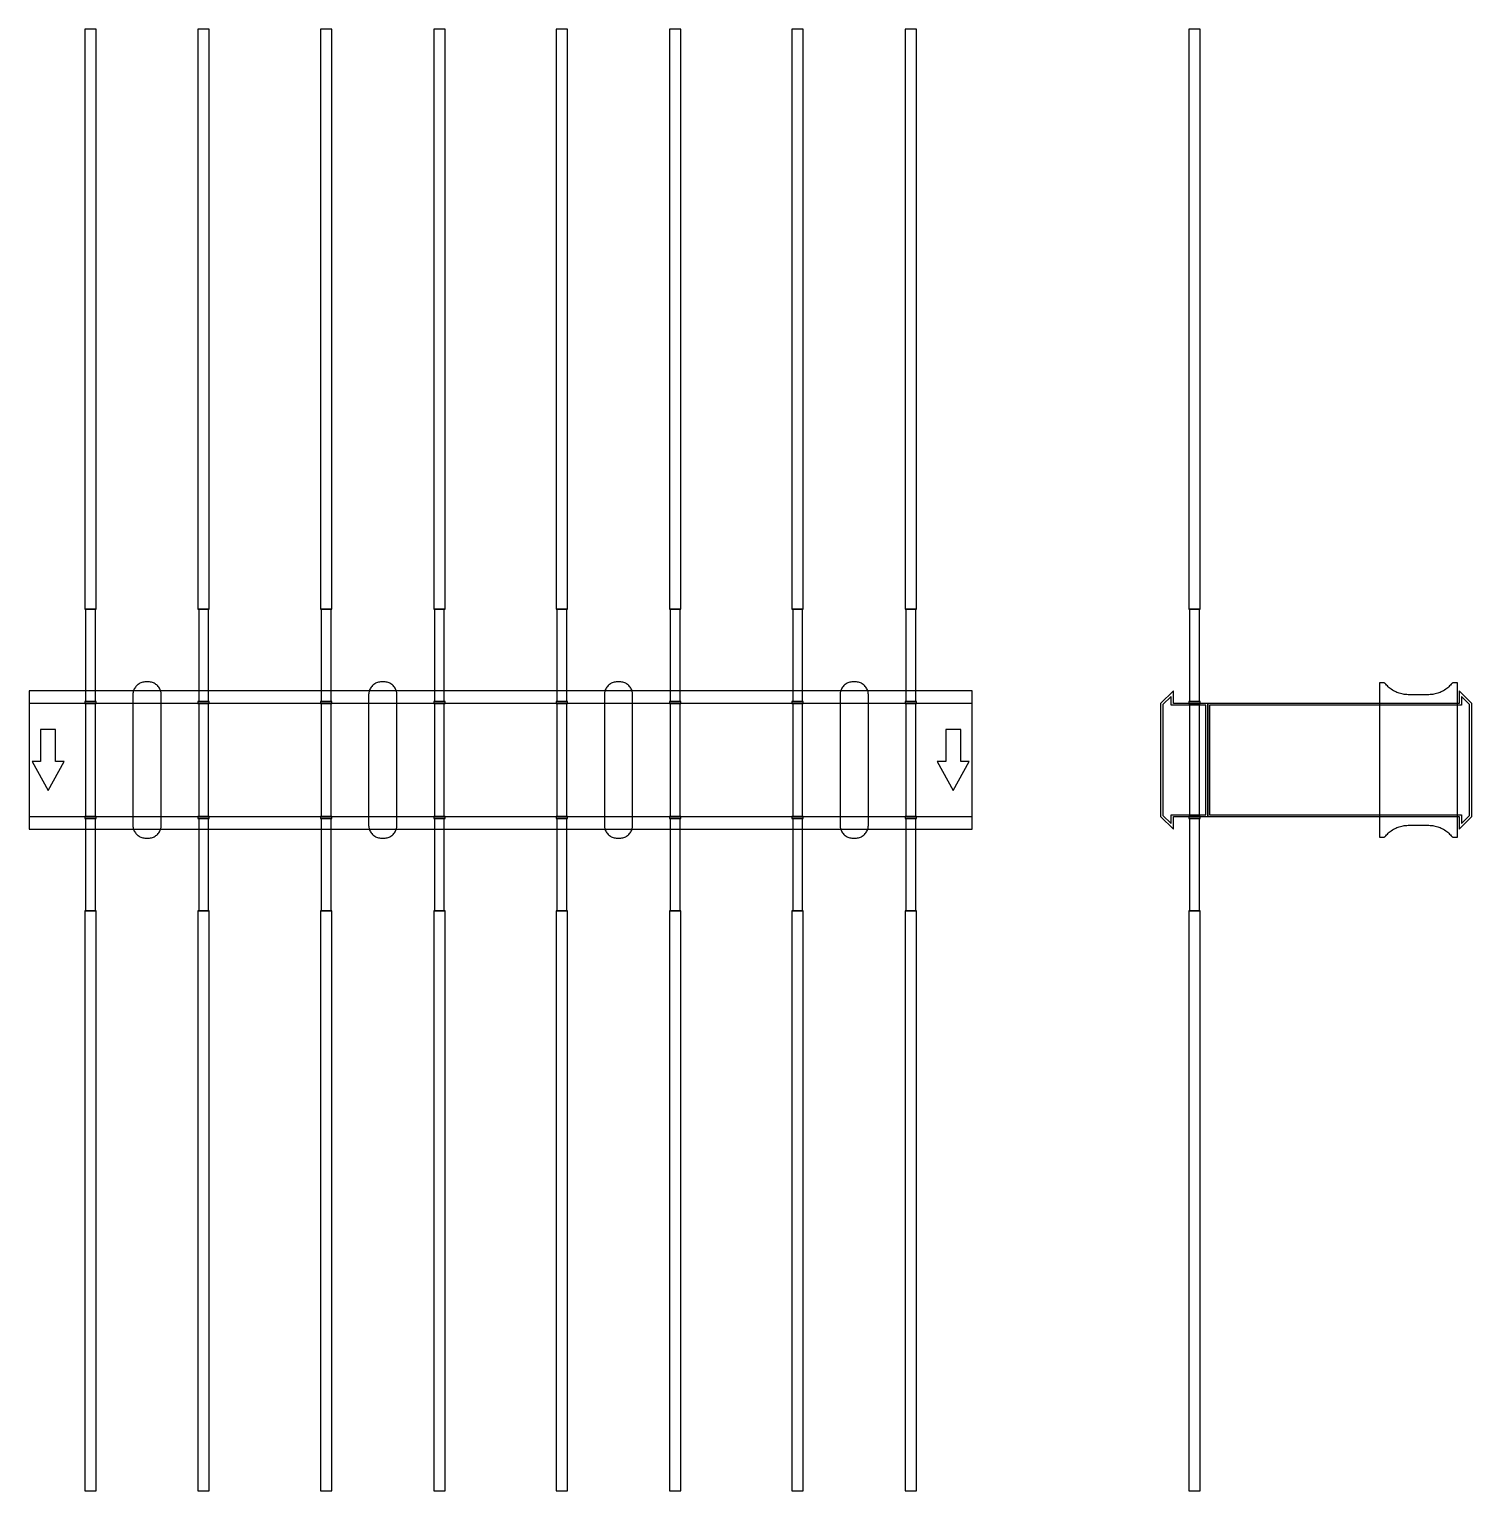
# Model space of a CAD drawing. Extents: x 0 to 1530, y -775 to 775.
import ezdxf

# ---------------------------------------------------------------- set-up
doc = ezdxf.new("R2010")
doc.units = 0
doc.layers.add('Halfen', color=7, linetype='CONTINUOUS')

msp = doc.modelspace()

# ---------------------------------------------------------------- linework, layer by layer
at = {"layer": 'Halfen', "color": 7}
for points in [[(71, 160), (71, 775), (59, 775), (59, 160)], [(191, 160), (191, 775), (179, 775), (179, 160)], [(321, 160), (321, 775), (309, 775), (309, 160)], [(441, 160), (441, 775), (429, 775), (429, 160)], [(571, 160), (571, 775), (559, 775), (559, 160)], [(691, 160), (691, 775), (679, 775), (679, 160)], [(821, 160), (821, 775), (809, 775), (809, 160)], [(941, 160), (941, 775), (929, 775), (929, 160)], [(1242, 160), (1242, 775), (1230, 775), (1230, 160)], [(70.25, 62), (70.25, 160), (59.75, 160), (59.75, 62)], [(190.25, 62), (190.25, 160), (179.75, 160), (179.75, 62)], [(320.25, 62), (320.25, 160), (309.75, 160), (309.75, 62)], [(440.25, 62), (440.25, 160), (429.75, 160), (429.75, 62)], [(570.25, 62), (570.25, 160), (559.75, 160), (559.75, 62)], [(690.25, 62), (690.25, 160), (679.75, 160), (679.75, 62)], [(820.25, 62), (820.25, 160), (809.75, 160), (809.75, 62)], [(940.25, 62), (940.25, 160), (929.75, 160), (929.75, 62)], [(1241.25, 62), (1241.25, 160), (1230.75, 160), (1230.75, 62)], [(140, -69.3), (140, -56.8), (140, 69.3), (139.958, 70.359), (139.834, 71.412), (139.627, 72.452), (139.339, 73.472), (138.972, 74.466), (138.529, 75.429), (138.011, 76.354), (137.422, 77.235), (136.765, 78.068), (136.046, 78.846), (135.268, 79.565), (134.435, 80.222), (133.554, 80.811), (132.629, 81.329), (131.666, 81.772), (130.672, 82.139), (129.652, 82.427), (128.612, 82.634), (127.559, 82.758), (126.5, 82.8), (123.5, 82.8), (122.441, 82.758), (121.388, 82.634), (120.348, 82.427), (119.328, 82.139), (118.334, 81.772), (117.371, 81.329), (116.446, 80.811), (115.565, 80.222), (114.732, 79.565), (113.954, 78.846), (113.235, 78.068), (112.578, 77.235), (111.989, 76.354), (111.471, 75.429), (111.028, 74.466), (110.661, 73.472), (110.373, 72.452), (110.166, 71.412), (110.042, 70.359), (110, 69.3), (110, -56.8), (110, -69.3), (110.042, -70.359), (110.166, -71.412), (110.373, -72.452), (110.661, -73.472), (111.028, -74.466), (111.471, -75.429), (111.989, -76.354), (112.578, -77.235), (113.235, -78.068), (113.954, -78.846), (114.732, -79.565), (115.565, -80.222), (116.446, -80.811), (117.371, -81.329), (118.334, -81.772), (119.328, -82.139), (120.348, -82.427), (121.388, -82.634), (122.441, -82.758), (123.5, -82.8), (126.5, -82.8), (127.559, -82.758), (128.612, -82.634), (129.652, -82.427), (130.672, -82.139), (131.666, -81.772), (132.629, -81.329), (133.554, -80.811), (134.435, -80.222), (135.268, -79.565), (136.046, -78.846), (136.765, -78.068), (137.422, -77.235), (138.011, -76.354), (138.529, -75.429), (138.972, -74.466), (139.339, -73.472), (139.627, -72.452), (139.834, -71.412), (139.958, -70.359), (140, -69.3)], [(390, -69.3), (390, -56.8), (390, 69.3), (389.958, 70.359), (389.834, 71.412), (389.627, 72.452), (389.339, 73.472), (388.972, 74.466), (388.529, 75.429), (388.011, 76.354), (387.422, 77.235), (386.765, 78.068), (386.046, 78.846), (385.268, 79.565), (384.435, 80.222), (383.554, 80.811), (382.629, 81.329), (381.666, 81.772), (380.672, 82.139), (379.652, 82.427), (378.612, 82.634), (377.559, 82.758), (376.5, 82.8), (373.5, 82.8), (372.441, 82.758), (371.388, 82.634), (370.348, 82.427), (369.328, 82.139), (368.334, 81.772), (367.371, 81.329), (366.446, 80.811), (365.565, 80.222), (364.732, 79.565), (363.954, 78.846), (363.235, 78.068), (362.578, 77.235), (361.989, 76.354), (361.471, 75.429), (361.028, 74.466), (360.661, 73.472), (360.373, 72.452), (360.166, 71.412), (360.042, 70.359), (360, 69.3), (360, -56.8), (360, -69.3), (360.042, -70.359), (360.166, -71.412), (360.373, -72.452), (360.661, -73.472), (361.028, -74.466), (361.471, -75.429), (361.989, -76.354), (362.578, -77.235), (363.235, -78.068), (363.954, -78.846), (364.732, -79.565), (365.565, -80.222), (366.446, -80.811), (367.371, -81.329), (368.334, -81.772), (369.328, -82.139), (370.348, -82.427), (371.388, -82.634), (372.441, -82.758), (373.5, -82.8), (376.5, -82.8), (377.559, -82.758), (378.612, -82.634), (379.652, -82.427), (380.672, -82.139), (381.666, -81.772), (382.629, -81.329), (383.554, -80.811), (384.435, -80.222), (385.268, -79.565), (386.046, -78.846), (386.765, -78.068), (387.422, -77.235), (388.011, -76.354), (388.529, -75.429), (388.972, -74.466), (389.339, -73.472), (389.627, -72.452), (389.834, -71.412), (389.958, -70.359), (390, -69.3)], [(640, -69.3), (640, -56.8), (640, 69.3), (639.958, 70.359), (639.834, 71.412), (639.627, 72.452), (639.339, 73.472), (638.972, 74.466), (638.529, 75.429), (638.011, 76.354), (637.422, 77.235), (636.765, 78.068), (636.046, 78.846), (635.268, 79.565), (634.435, 80.222), (633.554, 80.811), (632.629, 81.329), (631.666, 81.772), (630.672, 82.139), (629.652, 82.427), (628.612, 82.634), (627.559, 82.758), (626.5, 82.8), (623.5, 82.8), (622.441, 82.758), (621.388, 82.634), (620.348, 82.427), (619.328, 82.139), (618.334, 81.772), (617.371, 81.329), (616.446, 80.811), (615.565, 80.222), (614.732, 79.565), (613.954, 78.846), (613.235, 78.068), (612.578, 77.235), (611.989, 76.354), (611.471, 75.429), (611.028, 74.466), (610.661, 73.472), (610.373, 72.452), (610.166, 71.412), (610.042, 70.359), (610, 69.3), (610, -56.8), (610, -69.3), (610.042, -70.359), (610.166, -71.412), (610.373, -72.452), (610.661, -73.472), (611.028, -74.466), (611.471, -75.429), (611.989, -76.354), (612.578, -77.235), (613.235, -78.068), (613.954, -78.846), (614.732, -79.565), (615.565, -80.222), (616.446, -80.811), (617.371, -81.329), (618.334, -81.772), (619.328, -82.139), (620.348, -82.427), (621.388, -82.634), (622.441, -82.758), (623.5, -82.8), (626.5, -82.8), (627.559, -82.758), (628.612, -82.634), (629.652, -82.427), (630.672, -82.139), (631.666, -81.772), (632.629, -81.329), (633.554, -80.811), (634.435, -80.222), (635.268, -79.565), (636.046, -78.846), (636.765, -78.068), (637.422, -77.235), (638.011, -76.354), (638.529, -75.429), (638.972, -74.466), (639.339, -73.472), (639.627, -72.452), (639.834, -71.412), (639.958, -70.359), (640, -69.3)], [(890, -69.3), (890, -56.8), (890, 69.3), (889.958, 70.359), (889.834, 71.412), (889.627, 72.452), (889.339, 73.472), (888.972, 74.466), (888.529, 75.429), (888.011, 76.354), (887.422, 77.235), (886.765, 78.068), (886.046, 78.846), (885.268, 79.565), (884.435, 80.222), (883.554, 80.811), (882.629, 81.329), (881.666, 81.772), (880.672, 82.139), (879.652, 82.427), (878.612, 82.634), (877.559, 82.758), (876.5, 82.8), (873.5, 82.8), (872.441, 82.758), (871.388, 82.634), (870.348, 82.427), (869.328, 82.139), (868.334, 81.772), (867.371, 81.329), (866.446, 80.811), (865.565, 80.222), (864.732, 79.565), (863.954, 78.846), (863.235, 78.068), (862.578, 77.235), (861.989, 76.354), (861.471, 75.429), (861.028, 74.466), (860.661, 73.472), (860.373, 72.452), (860.166, 71.412), (860.042, 70.359), (860, 69.3), (860, -56.8), (860, -69.3), (860.042, -70.359), (860.166, -71.412), (860.373, -72.452), (860.661, -73.472), (861.028, -74.466), (861.471, -75.429), (861.989, -76.354), (862.578, -77.235), (863.235, -78.068), (863.954, -78.846), (864.732, -79.565), (865.565, -80.222), (866.446, -80.811), (867.371, -81.329), (868.334, -81.772), (869.328, -82.139), (870.348, -82.427), (871.388, -82.634), (872.441, -82.758), (873.5, -82.8), (876.5, -82.8), (877.559, -82.758), (878.612, -82.634), (879.652, -82.427), (880.672, -82.139), (881.666, -81.772), (882.629, -81.329), (883.554, -80.811), (884.435, -80.222), (885.268, -79.565), (886.046, -78.846), (886.765, -78.068), (887.422, -77.235), (888.011, -76.354), (888.529, -75.429), (888.972, -74.466), (889.339, -73.472), (889.627, -72.452), (889.834, -71.412), (889.958, -70.359), (890, -69.3)], [(1515, -81.8), (1515, 81.8), (1511, 81.8), (1510.846, 81.797), (1510.691, 81.786), (1510.538, 81.769), (1510.385, 81.746), (1510.234, 81.715), (1510.084, 81.678), (1509.936, 81.634), (1509.789, 81.584), (1509.646, 81.527), (1509.505, 81.464), (1509.366, 81.395), (1509.231, 81.32), (1509.1, 81.239), (1508.972, 81.153), (1508.848, 81.06), (1508.728, 80.963), (1508.613, 80.86), (1508.502, 80.752), (1508.397, 80.639), (1508.296, 80.522), (1507.41, 79.491), (1506.479, 78.5), (1505.505, 77.551), (1504.491, 76.646), (1503.437, 75.787), (1502.347, 74.975), (1501.222, 74.211), (1500.064, 73.499), (1498.876, 72.838), (1497.66, 72.23), (1496.418, 71.676), (1495.153, 71.178), (1493.867, 70.736), (1492.563, 70.351), (1491.243, 70.024), (1489.911, 69.756), (1488.567, 69.547), (1487.216, 69.397), (1485.859, 69.307), (1484.5, 69.277), (1462.5, 69.277), (1461.141, 69.307), (1459.784, 69.397), (1458.433, 69.547), (1457.089, 69.756), (1455.757, 70.024), (1454.437, 70.351), (1453.133, 70.736), (1451.847, 71.178), (1450.582, 71.676), (1449.34, 72.23), (1448.124, 72.838), (1446.936, 73.499), (1445.778, 74.211), (1444.653, 74.975), (1443.563, 75.787), (1442.509, 76.646), (1441.495, 77.551), (1440.521, 78.5), (1439.59, 79.491), (1438.704, 80.522), (1438.603, 80.639), (1438.498, 80.752), (1438.387, 80.86), (1438.272, 80.963), (1438.152, 81.06), (1438.028, 81.153), (1437.9, 81.239), (1437.769, 81.32), (1437.634, 81.395), (1437.495, 81.464), (1437.354, 81.527), (1437.211, 81.584), (1437.064, 81.634), (1436.916, 81.678), (1436.766, 81.715), (1436.615, 81.746), (1436.462, 81.769), (1436.309, 81.786), (1436.154, 81.797), (1436, 81.8), (1432, 81.8), (1432, -81.8), (1436, -81.8), (1436.154, -81.797), (1436.309, -81.786), (1436.462, -81.769), (1436.615, -81.746), (1436.766, -81.715), (1436.916, -81.678), (1437.064, -81.634), (1437.211, -81.584), (1437.354, -81.527), (1437.495, -81.464), (1437.634, -81.395), (1437.769, -81.32), (1437.9, -81.239), (1438.028, -81.153), (1438.152, -81.06), (1438.272, -80.963), (1438.387, -80.86), (1438.498, -80.752), (1438.603, -80.639), (1438.704, -80.522), (1439.59, -79.491), (1440.521, -78.5), (1441.495, -77.551), (1442.509, -76.646), (1443.563, -75.787), (1444.653, -74.975), (1445.778, -74.211), (1446.936, -73.499), (1448.124, -72.838), (1449.34, -72.23), (1450.582, -71.676), (1451.847, -71.178), (1453.133, -70.736), (1454.437, -70.351), (1455.757, -70.024), (1457.089, -69.756), (1458.433, -69.547), (1459.784, -69.397), (1461.141, -69.307), (1462.5, -69.277), (1484.5, -69.277), (1485.859, -69.307), (1487.216, -69.397), (1488.567, -69.547), (1489.911, -69.756), (1491.243, -70.024), (1492.563, -70.351), (1493.867, -70.736), (1495.153, -71.178), (1496.418, -71.676), (1497.66, -72.23), (1498.876, -72.838), (1500.064, -73.499), (1501.222, -74.211), (1502.347, -74.975), (1503.437, -75.787), (1504.491, -76.646), (1505.505, -77.551), (1506.479, -78.5), (1507.41, -79.491), (1508.296, -80.522), (1508.397, -80.639), (1508.502, -80.752), (1508.613, -80.86), (1508.728, -80.963), (1508.848, -81.06), (1508.972, -81.153), (1509.1, -81.239), (1509.231, -81.32), (1509.366, -81.395), (1509.505, -81.464), (1509.646, -81.527), (1509.789, -81.584), (1509.936, -81.634), (1510.084, -81.678), (1510.234, -81.715), (1510.385, -81.746), (1510.538, -81.769), (1510.691, -81.786), (1510.846, -81.797), (1511, -81.8)], [(0, -73.5), (1000, -73.5), (1000, 73.5), (0, 73.5)], [(71, 60), (71, 62), (59, 62), (59, 60)], [(191, 60), (191, 62), (179, 62), (179, 60)], [(321, 60), (321, 62), (309, 62), (309, 60)], [(441, 60), (441, 62), (429, 62), (429, 60)], [(571, 60), (571, 62), (559, 62), (559, 60)], [(691, 60), (691, 62), (679, 62), (679, 60)], [(821, 60), (821, 62), (809, 62), (809, 60)], [(941, 60), (941, 62), (929, 62), (929, 60)], [(1250, -60), (1250, 60), (1213.5, 60), (1213.5, 73.5), (1200, 60), (1200, -60), (1213.5, -73.5), (1213.5, -60)], [(1248, -58), (1248, 58), (1211, 58), (1211, 67.25), (1202.5, 58.75), (1202.5, -58.75), (1211, -67.25), (1211, -58)], [(1242, 60), (1242, 62), (1230, 62), (1230, 60)], [(1530, -60), (1530, 60), (1516.5, 73.5), (1516.5, 60), (1250, 60), (1250, -60), (1516.5, -60), (1516.5, -73.5)], [(1527.5, -58.75), (1527.5, 58.75), (1519, 67.25), (1519, 58), (1252, 58), (1252, -58), (1519, -58), (1519, -67.25)], [(0, -60), (1000, -60), (1000, 60), (0, 60)], [(70.25, -60), (70.25, 60), (59.75, 60), (59.75, -60)], [(190.25, -60), (190.25, 60), (179.75, 60), (179.75, -60)], [(320.25, -60), (320.25, 60), (309.75, 60), (309.75, -60)], [(440.25, -60), (440.25, 60), (429.75, 60), (429.75, -60)], [(570.25, -60), (570.25, 60), (559.75, 60), (559.75, -60)], [(690.25, -60), (690.25, 60), (679.75, 60), (679.75, -60)], [(820.25, -60), (820.25, 60), (809.75, 60), (809.75, -60)], [(940.25, -60), (940.25, 60), (929.75, 60), (929.75, -60)], [(1241.25, -60), (1241.25, 60), (1230.75, 60), (1230.75, -60)], [(20, -32.5), (37, -1.5), (28, -1.5), (28, 32.5), (12, 32.5), (12, -1.5), (3, -1.5)], [(980, -32.5), (997, -1.5), (988, -1.5), (988, 32.5), (972, 32.5), (972, -1.5), (963, -1.5)], [(71, -62), (71, -60), (59, -60), (59, -62)], [(70.25, -160), (70.25, -62), (59.75, -62), (59.75, -160)], [(191, -62), (191, -60), (179, -60), (179, -62)], [(190.25, -160), (190.25, -62), (179.75, -62), (179.75, -160)], [(321, -62), (321, -60), (309, -60), (309, -62)], [(320.25, -160), (320.25, -62), (309.75, -62), (309.75, -160)], [(441, -62), (441, -60), (429, -60), (429, -62)], [(440.25, -160), (440.25, -62), (429.75, -62), (429.75, -160)], [(571, -62), (571, -60), (559, -60), (559, -62)], [(570.25, -160), (570.25, -62), (559.75, -62), (559.75, -160)], [(691, -62), (691, -60), (679, -60), (679, -62)], [(690.25, -160), (690.25, -62), (679.75, -62), (679.75, -160)], [(821, -62), (821, -60), (809, -60), (809, -62)], [(820.25, -160), (820.25, -62), (809.75, -62), (809.75, -160)], [(941, -62), (941, -60), (929, -60), (929, -62)], [(940.25, -160), (940.25, -62), (929.75, -62), (929.75, -160)], [(1242, -62), (1242, -60), (1230, -60), (1230, -62)], [(1241.25, -160), (1241.25, -62), (1230.75, -62), (1230.75, -160)], [(71, -775), (71, -160), (59, -160), (59, -775)], [(191, -775), (191, -160), (179, -160), (179, -775)], [(321, -775), (321, -160), (309, -160), (309, -775)], [(441, -775), (441, -160), (429, -160), (429, -775)], [(571, -775), (571, -160), (559, -160), (559, -775)], [(691, -775), (691, -160), (679, -160), (679, -775)], [(821, -775), (821, -160), (809, -160), (809, -775)], [(941, -775), (941, -160), (929, -160), (929, -775)], [(1242, -775), (1242, -160), (1230, -160), (1230, -775)]]:
    msp.add_lwpolyline(points, close=True, dxfattribs=at)

doc.saveas('drawing.dxf')
